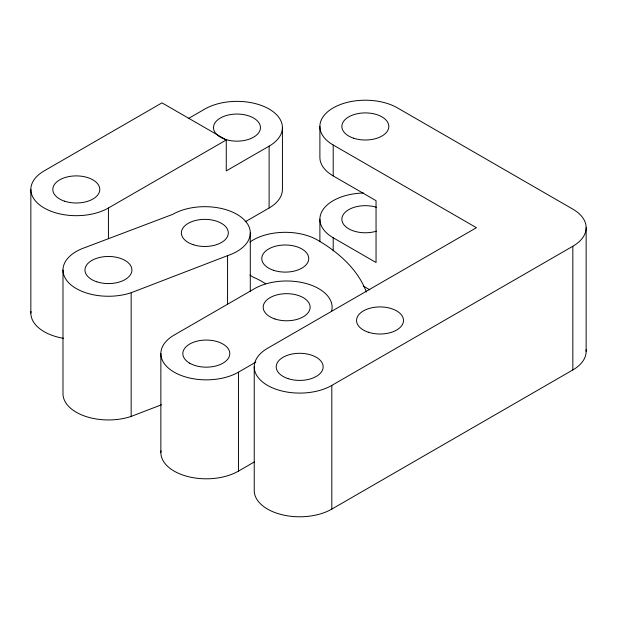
<?xml version="1.0" encoding="UTF-8"?>
<svg xmlns="http://www.w3.org/2000/svg" width="617" height="617" viewBox="0 0 617 617"><rect width="100%" height="100%" fill="white"/><g stroke="black" fill="none" stroke-linecap="round" stroke-linejoin="round"><path stroke-width="0.93" d="M188.362 118.564L204.844 109.047A45.45 26.238 0 0 1 269.112 109.047A45.45 26.238 0 0 1 269.112 146.152L269.112 207.998L245.219 221.796M226.269 139.966L161.993 102.862L44.162 170.894A45.45 26.238 0 0 0 44.162 207.998A45.45 26.238 0 0 0 108.43 207.998L226.269 139.966L226.269 170.894L269.112 146.152M331.491 311.508A45.45 26.238 0 0 0 307.42 283.889A45.45 26.238 0 0 0 254.512 288.671L174.171 335.062A45.45 26.238 0 0 0 174.171 372.167A45.45 26.238 0 0 0 238.447 372.167L255.839 362.125M333.203 145.01L476.432 227.704L267.547 348.297A45.45 26.238 0 0 0 267.547 385.409A45.45 26.238 0 0 0 331.815 385.409L572.838 246.252A45.45 26.238 0 0 0 572.838 209.148L397.471 107.898A45.45 26.238 0 0 0 333.203 107.898A45.45 26.238 0 0 0 333.203 145.01L333.203 175.93L376.046 200.672L376.046 262.518L333.203 237.776A45.45 26.238 0 0 1 323.007 209.672A45.45 26.238 0 0 1 363.521 193.005M160.96 450.857A45.45 26.238 0 0 0 187.56 476.471A45.45 26.238 0 0 0 238.447 471.118L254.181 462.033M254.235 366.853L254.235 490.546A45.45 26.238 0 0 0 282.285 514.786A45.45 26.238 0 0 0 331.815 509.102L572.838 369.945A45.45 26.238 0 0 0 586.05 349.685M131.159 292.743L227.565 255.639A45.45 26.238 0 0 0 240.9 216.945A45.45 26.238 0 0 0 172.706 214.361L85.709 247.301A45.45 26.238 0 0 0 69.073 283.141A45.45 26.238 0 0 0 131.159 292.743L131.159 416.436A45.45 26.238 0 0 1 62.988 393.715L62.988 270.022M131.159 416.436L161.507 404.76M363.182 286.01L369.838 289.851M586.15 227.704L586.15 351.397M572.838 246.252L572.838 369.945M333.203 237.776L333.203 250.895M331.815 385.409L331.815 509.102M319.891 126.454L319.891 157.374A45.45 26.238 0 0 0 333.203 175.93M319.891 219.22L319.891 241.71M282.424 127.603L282.424 189.45A45.45 26.238 0 0 1 269.112 207.998M250.294 232.917L250.294 291.409M238.447 372.167L238.447 471.118M227.565 255.639L227.565 304.543M160.86 353.61L160.86 452.569M108.43 207.998L108.43 238.686M30.85 189.442L30.85 313.135M376.316 231.205A23.485 13.559 0 0 1 341.857 219.22A23.485 13.559 0 0 1 376.316 207.243M249.954 275.066A45.45 26.238 0 0 0 253.132 277.102A79.855 46.105 0 0 1 265.703 283.82M249.954 242.034A45.45 26.238 0 0 1 317.4 239.998A180.681 104.319 0 0 1 366.351 292.011M63.59 338.332A45.45 26.238 0 0 1 30.95 311.431M220.377 137.19A23.485 13.559 0 0 1 230.573 114.561A23.485 13.559 0 0 1 259.826 130.727A23.485 13.559 0 0 1 221.11 137.591M353.595 138.193A23.485 13.559 0 0 0 388.818 126.454A23.485 13.559 0 0 0 353.595 114.716A23.485 13.559 0 0 0 353.595 138.193M287.938 378.591A23.485 13.559 0 0 0 323.161 366.853A23.485 13.559 0 0 0 287.938 355.114A23.485 13.559 0 0 0 287.938 378.591M368.28 332.208A23.485 13.559 0 0 0 403.503 320.47A23.485 13.559 0 0 0 368.28 308.731A23.485 13.559 0 0 0 368.28 332.208M273.524 270.292A23.485 13.559 0 0 0 308.747 258.554A23.485 13.559 0 0 0 273.524 246.808A23.485 13.559 0 0 0 273.524 270.292M189.704 363.197A23.485 13.559 0 0 0 228.992 357.12A23.485 13.559 0 0 0 200.232 340.515A23.485 13.559 0 0 0 189.704 363.197M274.912 318.966A23.485 13.559 0 0 0 310.135 307.227A23.485 13.559 0 0 0 274.912 295.489A23.485 13.559 0 0 0 274.912 318.966M96.692 281.761A23.485 13.559 0 0 0 131.915 270.022A23.485 13.559 0 0 0 96.692 258.284A23.485 13.559 0 0 0 96.692 281.761M193.106 244.656A23.485 13.559 0 0 0 228.329 232.917A23.485 13.559 0 0 0 193.106 221.171A23.485 13.559 0 0 0 193.106 244.656M64.554 201.188A23.485 13.559 0 0 0 99.777 189.442A23.485 13.559 0 0 0 64.554 177.704A23.485 13.559 0 0 0 64.554 201.188"/></g></svg>
